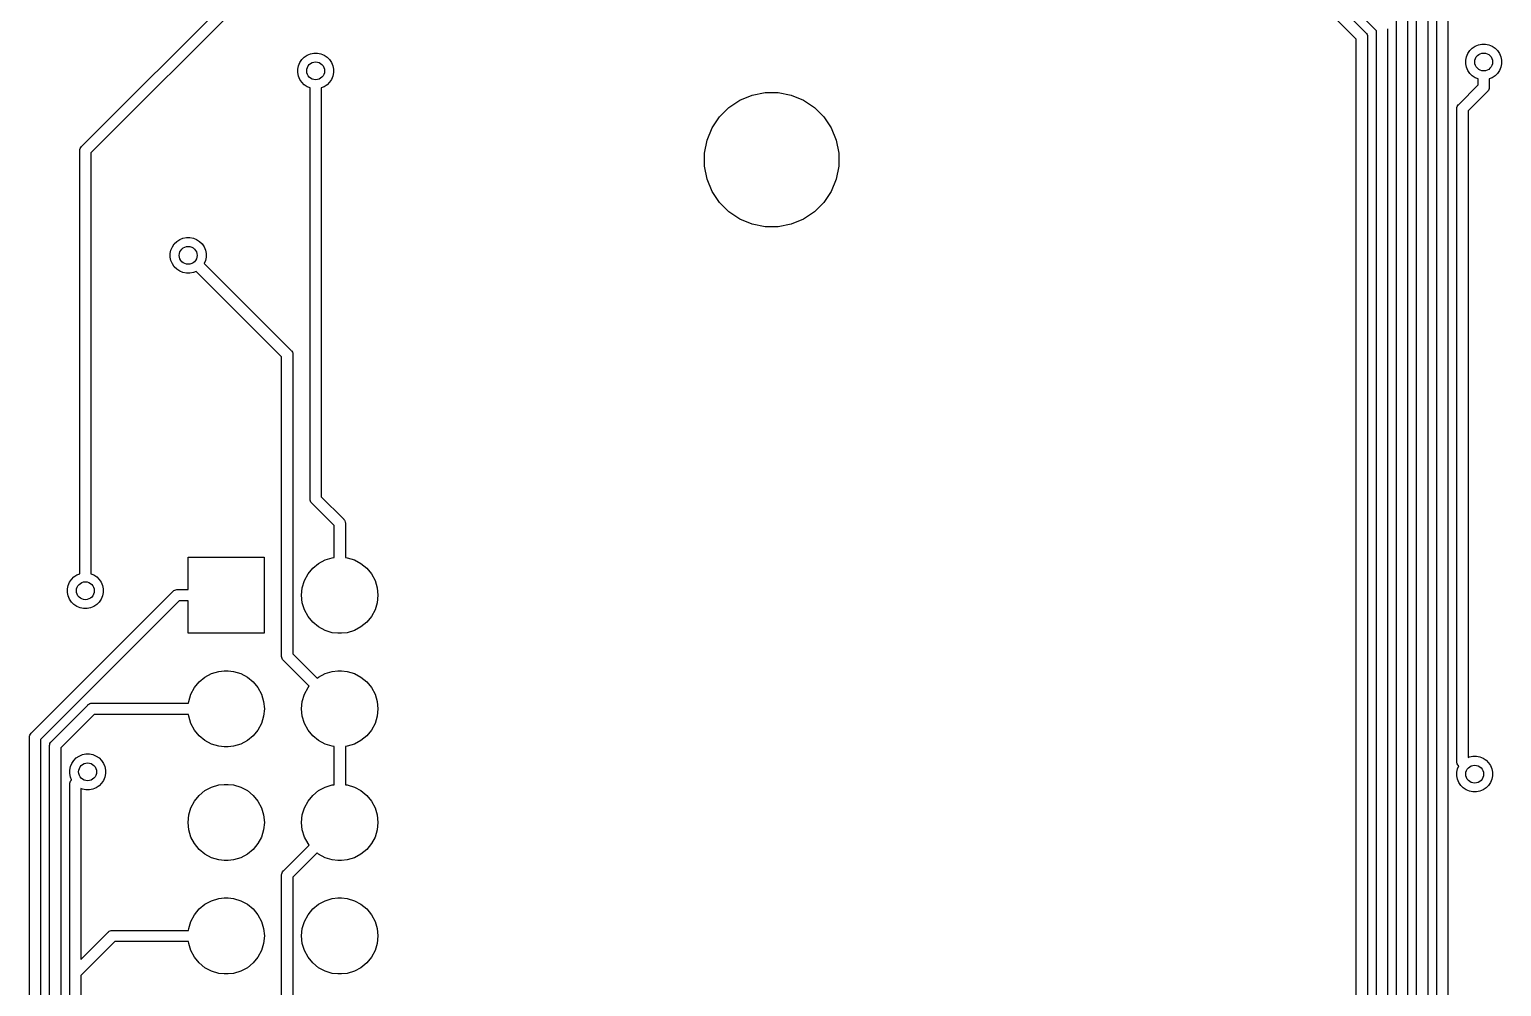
# Model space of a CAD drawing. Extents: x 3.67 to 7.92, y -5.42 to -1.8.
# Drawn here: x 5.138 to 6.434, y -3.904 to -3.061 of the extents above; entities that cross this region are included whole.
import ezdxf

# ---------------------------------------------------------------- set-up
doc = ezdxf.new("R2010")
doc.units = 0
doc.header["$MEASUREMENT"] = 0
doc.layers.add('BLACK', color=7, linetype='CONTINUOUS')

msp = doc.modelspace()

# ---------------------------------------------------------------- linework, layer by layer
at = {"layer": 'BLACK', "linetype": 'CONTINUOUS'}
for p, q in [((6.37697, -5.26354), (6.37697, -2.47451)), ((6.38681, -2.4791), (6.38681, -5.26174)), ((6.35925, -5.23615), (6.35925, -2.52678)), ((6.36909, -2.52498), (6.36909, -5.23795)), ((6.34153, -5.17805), (6.34153, -2.58687)), ((6.35138, -2.58507), (6.35138, -5.17985)), ((6.3061, -3.06942), (5.91401, -2.67733)), ((5.92224, -2.67164), (6.31433, -3.06373)), ((5.1837, -3.16399), (5.63386, -2.71383)), ((5.64209, -2.71952), (5.19193, -3.16968)), ((6.32382, -3.06208), (6.03212, -2.77038)), ((6.3061, -4.7357), (6.3061, -3.06942)), ((6.31433, -3.06373), (6.31452, -3.06388)), ((6.31452, -3.06388), (6.31513, -3.06463)), ((6.31513, -3.06463), (6.31559, -3.06548)), ((6.31559, -3.06548), (6.31587, -3.06641)), ((6.31587, -3.06641), (6.31594, -3.06714)), ((6.31594, -3.06714), (6.31594, -3.06714)), ((6.31594, -3.06714), (6.31597, -3.06738)), ((6.31597, -3.06738), (6.31594, -3.06762)), ((6.31594, -3.06762), (6.31594, -4.7375)), ((6.32382, -4.74304), (6.32382, -3.06208)), ((6.33366, -3.06028), (6.33366, -4.74484)), ((5.37972, -3.08521), (5.3823, -3.08349)), ((5.3823, -3.08349), (5.38517, -3.0823)), ((5.38517, -3.0823), (5.38821, -3.08169)), ((5.38821, -3.08169), (5.39131, -3.08169)), ((5.39131, -3.08169), (5.39436, -3.0823)), ((5.39436, -3.0823), (5.39722, -3.08349)), ((5.39722, -3.08349), (5.3998, -3.08521)), ((6.40256, -3.08802), (6.40316, -3.08497)), ((6.40316, -3.08497), (6.40435, -3.08211)), ((6.40435, -3.08211), (6.40607, -3.07953)), ((6.40607, -3.07953), (6.40827, -3.07733)), ((6.40827, -3.07733), (6.41085, -3.07561)), ((6.41085, -3.07561), (6.41371, -3.07442)), ((6.41371, -3.07442), (6.41676, -3.07382)), ((6.41676, -3.07382), (6.41986, -3.07382)), ((6.41986, -3.07382), (6.4229, -3.07442)), ((6.4229, -3.07442), (6.42577, -3.07561)), ((6.42577, -3.07561), (6.42835, -3.07733)), ((6.42835, -3.07733), (6.43054, -3.07953)), ((6.43054, -3.07953), (6.43226, -3.08211)), ((6.43226, -3.08211), (6.43345, -3.08497)), ((6.43345, -3.08497), (6.43406, -3.08802)), ((5.37402, -3.09589), (5.37462, -3.09285)), ((5.37402, -3.09899), (5.37402, -3.09589)), ((5.37462, -3.09285), (5.37581, -3.08998)), ((5.37581, -3.08998), (5.37753, -3.0874)), ((5.37753, -3.0874), (5.37972, -3.08521)), ((5.3998, -3.08521), (5.402, -3.0874)), ((5.402, -3.0874), (5.40372, -3.08998)), ((5.40372, -3.08998), (5.40491, -3.09285)), ((5.40491, -3.09285), (5.40551, -3.09589)), ((5.40551, -3.09589), (5.40551, -3.09899)), ((6.40256, -3.09112), (6.40256, -3.08802)), ((6.40316, -3.09416), (6.40256, -3.09112)), ((6.40435, -3.09703), (6.40316, -3.09416)), ((6.40607, -3.09961), (6.40435, -3.09703)), ((6.43226, -3.09703), (6.43054, -3.09961)), ((6.43345, -3.09416), (6.43226, -3.09703)), ((6.43406, -3.09112), (6.43345, -3.09416)), ((6.43406, -3.08802), (6.43406, -3.09112)), ((5.37462, -3.10203), (5.37402, -3.09899)), ((5.37581, -3.1049), (5.37462, -3.10203)), ((5.37753, -3.10748), (5.37581, -3.1049)), ((5.37972, -3.10967), (5.37753, -3.10748)), ((5.3823, -3.1114), (5.37972, -3.10967)), ((5.3998, -3.10967), (5.39722, -3.1114)), ((5.402, -3.10748), (5.3998, -3.10967)), ((5.40372, -3.1049), (5.402, -3.10748)), ((5.40491, -3.10203), (5.40372, -3.1049)), ((5.40551, -3.09899), (5.40491, -3.10203)), ((6.3963, -3.12689), (6.41339, -3.1098)), ((6.40827, -3.1018), (6.40607, -3.09961)), ((6.41085, -3.10352), (6.40827, -3.1018)), ((6.41339, -3.10457), (6.41085, -3.10352)), ((6.41339, -3.1098), (6.41339, -3.10457)), ((6.42577, -3.10352), (6.42323, -3.10457)), ((6.42323, -3.10457), (6.42323, -3.1116)), ((6.42835, -3.1018), (6.42577, -3.10352)), ((6.43054, -3.09961), (6.42835, -3.1018)), ((5.38484, -3.11245), (5.3823, -3.1114)), ((5.38484, -3.47408), (5.38484, -3.11245)), ((5.39722, -3.1114), (5.39469, -3.11245)), ((5.39469, -3.11245), (5.39469, -3.47229)), ((5.75369, -3.12972), (5.76337, -3.12326)), ((5.76337, -3.12326), (5.77411, -3.1188)), ((5.77411, -3.1188), (5.78552, -3.11654)), ((5.78552, -3.11654), (5.79716, -3.11654)), ((5.79716, -3.11654), (5.80856, -3.1188)), ((5.80856, -3.1188), (5.81931, -3.12326)), ((5.81931, -3.12326), (5.82898, -3.12972)), ((6.42162, -3.11549), (6.40453, -3.13258)), ((6.4218, -3.11533), (6.42162, -3.11549)), ((6.42196, -3.11515), (6.4218, -3.11533)), ((6.42242, -3.11459), (6.42196, -3.11515)), ((6.42288, -3.11373), (6.42242, -3.11459)), ((6.42316, -3.1128), (6.42288, -3.11373)), ((6.42323, -3.11208), (6.42316, -3.1128)), ((6.42323, -3.1116), (6.42325, -3.11184)), ((6.42325, -3.11184), (6.42323, -3.11208)), ((6.42323, -3.11208), (6.42323, -3.11208)), ((5.74547, -3.13795), (5.75369, -3.12972)), ((5.82898, -3.12972), (5.83721, -3.13795)), ((6.39466, -3.13054), (6.39469, -3.1303)), ((6.39469, -3.13078), (6.39466, -3.13054)), ((6.39469, -3.1303), (6.39476, -3.12957)), ((6.39469, -3.1303), (6.39469, -3.1303)), ((6.39469, -3.70547), (6.39469, -3.13078)), ((6.39476, -3.12957), (6.39504, -3.12865)), ((6.39504, -3.12865), (6.39549, -3.12779)), ((6.39549, -3.12779), (6.39611, -3.12704)), ((6.39611, -3.12704), (6.3963, -3.12689)), ((6.40453, -3.13258), (6.40453, -3.70194)), ((5.73455, -3.15836), (5.739, -3.14762)), ((5.739, -3.14762), (5.74547, -3.13795)), ((5.83721, -3.13795), (5.84367, -3.14762)), ((5.84367, -3.14762), (5.84812, -3.15836)), ((5.73228, -3.16977), (5.73455, -3.15836)), ((5.84812, -3.15836), (5.85039, -3.16977)), ((5.18206, -3.16764), (5.18209, -3.1674)), ((5.18209, -3.16788), (5.18206, -3.16764)), ((5.18209, -3.1674), (5.18216, -3.16667)), ((5.18209, -3.1674), (5.18209, -3.1674)), ((5.18209, -3.54011), (5.18209, -3.16788)), ((5.18216, -3.16667), (5.18244, -3.16575)), ((5.18244, -3.16575), (5.1829, -3.16489)), ((5.1829, -3.16489), (5.18351, -3.16414)), ((5.18351, -3.16414), (5.1837, -3.16399)), ((5.19193, -3.16968), (5.19193, -3.54011)), ((5.73228, -3.18141), (5.73228, -3.16977)), ((5.85039, -3.16977), (5.85039, -3.18141)), ((5.73455, -3.19282), (5.73228, -3.18141)), ((5.85039, -3.18141), (5.84812, -3.19282)), ((5.739, -3.20356), (5.73455, -3.19282)), ((5.84812, -3.19282), (5.84367, -3.20356)), ((5.74547, -3.21324), (5.739, -3.20356)), ((5.75369, -3.22146), (5.74547, -3.21324)), ((5.83721, -3.21324), (5.82898, -3.22146)), ((5.84367, -3.20356), (5.83721, -3.21324)), ((5.76337, -3.22792), (5.75369, -3.22146)), ((5.82898, -3.22146), (5.81931, -3.22792)), ((5.77411, -3.23238), (5.76337, -3.22792)), ((5.78552, -3.23465), (5.77411, -3.23238)), ((5.79716, -3.23465), (5.78552, -3.23465)), ((5.80856, -3.23238), (5.79716, -3.23465)), ((5.81931, -3.22792), (5.80856, -3.23238)), ((5.26242, -3.25525), (5.2636, -3.25238)), ((5.2636, -3.25238), (5.26533, -3.2498)), ((5.26533, -3.2498), (5.26752, -3.24761)), ((5.26752, -3.24761), (5.2701, -3.24589)), ((5.2701, -3.24589), (5.27297, -3.2447)), ((5.27297, -3.2447), (5.27601, -3.24409)), ((5.27601, -3.24409), (5.27911, -3.24409)), ((5.27911, -3.24409), (5.28215, -3.2447)), ((5.28215, -3.2447), (5.28502, -3.24589)), ((5.28502, -3.24589), (5.2876, -3.24761)), ((5.2876, -3.24761), (5.28979, -3.2498)), ((5.28979, -3.2498), (5.29151, -3.25238)), ((5.29151, -3.25238), (5.2927, -3.25525)), ((5.26181, -3.25829), (5.26242, -3.25525)), ((5.26181, -3.26139), (5.26181, -3.25829)), ((5.26242, -3.26444), (5.26181, -3.26139)), ((5.2636, -3.2673), (5.26242, -3.26444)), ((5.2927, -3.26444), (5.29165, -3.26697)), ((5.2927, -3.25525), (5.29331, -3.25829)), ((5.29331, -3.26139), (5.2927, -3.26444)), ((5.29331, -3.25829), (5.29331, -3.26139)), ((5.26533, -3.26988), (5.2636, -3.2673)), ((5.26752, -3.27207), (5.26533, -3.26988)), ((5.2701, -3.2738), (5.26752, -3.27207)), ((5.27297, -3.27499), (5.2701, -3.2738)), ((5.27601, -3.27559), (5.27297, -3.27499)), ((5.27911, -3.27559), (5.27601, -3.27559)), ((5.28215, -3.27499), (5.27911, -3.27559)), ((5.28469, -3.27393), (5.28215, -3.27499)), ((5.35984, -3.34909), (5.28469, -3.27393)), ((5.29165, -3.26697), (5.36807, -3.3434)), ((5.36807, -3.3434), (5.36826, -3.34355)), ((5.36826, -3.34355), (5.36841, -3.34374)), ((5.36841, -3.34374), (5.36841, -3.34374)), ((5.36841, -3.34374), (5.36888, -3.3443)), ((5.36888, -3.3443), (5.36933, -3.34515)), ((5.35984, -3.61255), (5.35984, -3.34909)), ((5.36933, -3.34515), (5.36961, -3.34608)), ((5.36961, -3.34608), (5.36968, -3.34681)), ((5.36968, -3.34681), (5.36968, -3.34681)), ((5.36968, -3.34681), (5.36971, -3.34705)), ((5.36971, -3.34705), (5.36968, -3.34729)), ((5.36968, -3.34729), (5.36968, -3.61076)), ((5.39469, -3.47229), (5.41433, -3.49193)), ((5.38482, -3.47432), (5.38484, -3.47408)), ((5.38484, -3.47456), (5.38482, -3.47432)), ((5.38484, -3.47457), (5.38484, -3.47456)), ((5.38491, -3.47529), (5.38484, -3.47457)), ((5.3852, -3.47622), (5.38491, -3.47529)), ((5.38565, -3.47707), (5.3852, -3.47622)), ((5.38627, -3.47782), (5.38565, -3.47707)), ((5.38645, -3.47797), (5.38627, -3.47782)), ((5.4061, -3.49762), (5.38645, -3.47797)), ((5.4061, -3.52591), (5.4061, -3.49762)), ((5.41433, -3.49193), (5.41452, -3.49209)), ((5.41452, -3.49209), (5.41467, -3.49227)), ((5.41467, -3.49227), (5.41467, -3.49227)), ((5.41467, -3.49227), (5.415, -3.49267)), ((5.415, -3.49267), (5.41514, -3.49284)), ((5.41514, -3.49284), (5.41559, -3.49369)), ((5.41559, -3.49369), (5.41587, -3.49462)), ((5.41587, -3.49462), (5.41594, -3.49534)), ((5.41594, -3.49534), (5.41594, -3.49534)), ((5.41594, -3.49534), (5.41597, -3.49558)), ((5.41597, -3.49558), (5.41594, -3.49582)), ((5.41594, -3.49582), (5.41594, -3.52591)), ((5.27756, -3.55413), (5.27756, -3.52559)), ((5.27756, -3.52559), (5.34449, -3.52559)), ((5.34449, -3.52559), (5.34449, -3.59252)), ((5.38306, -3.54037), (5.38725, -3.53528)), ((5.38725, -3.53528), (5.39234, -3.5311)), ((5.39234, -3.5311), (5.39816, -3.52799)), ((5.39816, -3.52799), (5.40446, -3.52607)), ((5.40446, -3.52607), (5.4061, -3.52591)), ((5.41594, -3.52591), (5.41758, -3.52607)), ((5.41758, -3.52607), (5.42389, -3.52799)), ((5.42389, -3.52799), (5.42971, -3.5311)), ((5.42971, -3.5311), (5.4348, -3.53528)), ((5.4348, -3.53528), (5.43898, -3.54037)), ((5.17126, -3.55357), (5.17187, -3.55052)), ((5.17187, -3.55052), (5.17305, -3.54766)), ((5.17305, -3.54766), (5.17478, -3.54508)), ((5.17478, -3.54508), (5.17697, -3.54289)), ((5.17697, -3.54289), (5.17955, -3.54116)), ((5.17955, -3.54116), (5.18209, -3.54011)), ((5.19193, -3.54011), (5.19447, -3.54116)), ((5.19447, -3.54116), (5.19705, -3.54289)), ((5.19705, -3.54289), (5.19924, -3.54508)), ((5.19924, -3.54508), (5.20096, -3.54766)), ((5.20096, -3.54766), (5.20215, -3.55052)), ((5.20215, -3.55052), (5.20276, -3.55357)), ((5.37804, -3.55249), (5.37996, -3.54619)), ((5.37996, -3.54619), (5.38306, -3.54037)), ((5.43898, -3.54037), (5.44209, -3.54619)), ((5.44209, -3.54619), (5.444, -3.55249)), ((5.13941, -3.6804), (5.26407, -3.55575)), ((5.26975, -3.56398), (5.14764, -3.68609)), ((5.17126, -3.55667), (5.17126, -3.55357)), ((5.17187, -3.55971), (5.17126, -3.55667)), ((5.17305, -3.56258), (5.17187, -3.55971)), ((5.17478, -3.56516), (5.17305, -3.56258)), ((5.20096, -3.56258), (5.19924, -3.56516)), ((5.20215, -3.55971), (5.20096, -3.56258)), ((5.20276, -3.55667), (5.20215, -3.55971)), ((5.20276, -3.55357), (5.20276, -3.55667)), ((5.26407, -3.55575), (5.26422, -3.55556)), ((5.26422, -3.55556), (5.2647, -3.55517)), ((5.2647, -3.55517), (5.26497, -3.55494)), ((5.26497, -3.55494), (5.26582, -3.55449)), ((5.26582, -3.55449), (5.26675, -3.55421)), ((5.26675, -3.55421), (5.26748, -3.55413)), ((5.26748, -3.55413), (5.26772, -3.55411)), ((5.26748, -3.55413), (5.26748, -3.55413)), ((5.26772, -3.55411), (5.26796, -3.55413)), ((5.26796, -3.55413), (5.27756, -3.55413)), ((5.27756, -3.56398), (5.26975, -3.56398)), ((5.27756, -3.59252), (5.27756, -3.56398)), ((5.3774, -3.55906), (5.37804, -3.55249)), ((5.37804, -3.56562), (5.3774, -3.55906)), ((5.444, -3.55249), (5.44465, -3.55906)), ((5.44465, -3.55906), (5.444, -3.56562)), ((5.17697, -3.56735), (5.17478, -3.56516)), ((5.17955, -3.56907), (5.17697, -3.56735)), ((5.18241, -3.57026), (5.17955, -3.56907)), ((5.18546, -3.57087), (5.18241, -3.57026)), ((5.18856, -3.57087), (5.18546, -3.57087)), ((5.1916, -3.57026), (5.18856, -3.57087)), ((5.19447, -3.56907), (5.1916, -3.57026)), ((5.19705, -3.56735), (5.19447, -3.56907)), ((5.19924, -3.56516), (5.19705, -3.56735)), ((5.37996, -3.57192), (5.37804, -3.56562)), ((5.38306, -3.57774), (5.37996, -3.57192)), ((5.38725, -3.58283), (5.38306, -3.57774)), ((5.43898, -3.57774), (5.4348, -3.58283)), ((5.44209, -3.57192), (5.43898, -3.57774)), ((5.444, -3.56562), (5.44209, -3.57192)), ((5.39234, -3.58701), (5.38725, -3.58283)), ((5.39816, -3.59012), (5.39234, -3.58701)), ((5.40446, -3.59204), (5.39816, -3.59012)), ((5.42389, -3.59012), (5.41758, -3.59204)), ((5.42971, -3.58701), (5.42389, -3.59012)), ((5.4348, -3.58283), (5.42971, -3.58701)), ((5.34449, -3.59252), (5.27756, -3.59252)), ((5.40938, -3.59252), (5.40446, -3.59204)), ((5.41267, -3.59252), (5.40938, -3.59252)), ((5.41758, -3.59204), (5.41267, -3.59252)), ((5.35982, -3.6128), (5.35984, -3.61255)), ((5.35984, -3.61304), (5.35982, -3.6128)), ((5.35991, -3.61376), (5.35984, -3.61304)), ((5.35984, -3.61304), (5.35984, -3.61304)), ((5.3602, -3.61469), (5.35991, -3.61376)), ((5.36065, -3.61554), (5.3602, -3.61469)), ((5.36127, -3.61629), (5.36065, -3.61554)), ((5.36145, -3.61645), (5.36127, -3.61629)), ((5.38411, -3.6391), (5.36145, -3.61645)), ((5.36968, -3.61076), (5.39107, -3.63214)), ((5.29234, -3.6311), (5.29816, -3.62799)), ((5.29816, -3.62799), (5.30446, -3.62607)), ((5.30446, -3.62607), (5.30938, -3.62559)), ((5.30938, -3.62559), (5.31267, -3.62559)), ((5.31267, -3.62559), (5.31758, -3.62607)), ((5.31758, -3.62607), (5.32389, -3.62799)), ((5.32389, -3.62799), (5.32971, -3.6311)), ((5.39234, -3.6311), (5.39816, -3.62799)), ((5.39816, -3.62799), (5.40446, -3.62607)), ((5.40446, -3.62607), (5.40938, -3.62559)), ((5.40938, -3.62559), (5.41267, -3.62559)), ((5.41267, -3.62559), (5.41758, -3.62607)), ((5.41758, -3.62607), (5.42389, -3.62799)), ((5.42389, -3.62799), (5.42971, -3.6311)), ((5.27996, -3.64619), (5.28306, -3.64037)), ((5.28306, -3.64037), (5.28725, -3.63528)), ((5.28725, -3.63528), (5.29234, -3.6311)), ((5.32971, -3.6311), (5.3348, -3.63528)), ((5.3348, -3.63528), (5.33898, -3.64037)), ((5.33898, -3.64037), (5.34209, -3.64619)), ((5.37996, -3.64619), (5.38306, -3.64037)), ((5.38306, -3.64037), (5.38411, -3.6391)), ((5.39107, -3.63214), (5.39234, -3.6311)), ((5.42971, -3.6311), (5.4348, -3.63528)), ((5.4348, -3.63528), (5.43898, -3.64037)), ((5.43898, -3.64037), (5.44209, -3.64619)), ((5.18928, -3.65556), (5.18946, -3.6554)), ((5.18946, -3.6554), (5.19002, -3.65494)), ((5.19002, -3.65494), (5.19088, -3.65449)), ((5.19088, -3.65449), (5.19181, -3.65421)), ((5.19181, -3.65421), (5.19253, -3.65413)), ((5.19253, -3.65413), (5.19277, -3.65411)), ((5.19253, -3.65413), (5.19253, -3.65413)), ((5.19277, -3.65411), (5.19301, -3.65413)), ((5.19301, -3.65413), (5.27788, -3.65413)), ((5.27788, -3.65413), (5.27804, -3.65249)), ((5.27804, -3.65249), (5.27996, -3.64619)), ((5.34209, -3.64619), (5.344, -3.65249)), ((5.344, -3.65249), (5.34465, -3.65906)), ((5.3774, -3.65906), (5.37804, -3.65249)), ((5.37804, -3.65249), (5.37996, -3.64619)), ((5.44209, -3.64619), (5.444, -3.65249)), ((5.444, -3.65249), (5.44465, -3.65906)), ((5.15712, -3.68774), (5.18912, -3.65575)), ((5.19481, -3.66398), (5.16535, -3.69343)), ((5.18912, -3.65575), (5.18928, -3.65556)), ((5.27788, -3.66398), (5.19481, -3.66398)), ((5.27804, -3.66562), (5.27788, -3.66398)), ((5.27996, -3.67192), (5.27804, -3.66562)), ((5.344, -3.66562), (5.34209, -3.67192)), ((5.34465, -3.65906), (5.344, -3.66562)), ((5.37804, -3.66562), (5.3774, -3.65906)), ((5.37996, -3.67192), (5.37804, -3.66562)), ((5.444, -3.66562), (5.44209, -3.67192)), ((5.44465, -3.65906), (5.444, -3.66562)), ((5.13815, -3.68216), (5.1386, -3.68131)), ((5.1386, -3.68131), (5.13922, -3.68056)), ((5.13922, -3.68056), (5.13941, -3.6804)), ((5.28306, -3.67774), (5.27996, -3.67192)), ((5.28725, -3.68283), (5.28306, -3.67774)), ((5.33898, -3.67774), (5.3348, -3.68283)), ((5.34209, -3.67192), (5.33898, -3.67774)), ((5.38306, -3.67774), (5.37996, -3.67192)), ((5.38725, -3.68283), (5.38306, -3.67774)), ((5.43898, -3.67774), (5.4348, -3.68283)), ((5.44209, -3.67192), (5.43898, -3.67774)), ((5.13777, -3.68406), (5.1378, -3.68381)), ((5.1378, -3.6843), (5.13777, -3.68406)), ((5.1378, -3.68381), (5.13787, -3.68309)), ((5.1378, -3.68381), (5.1378, -3.68381)), ((5.1378, -5.18578), (5.1378, -3.6843)), ((5.13787, -3.68309), (5.13815, -3.68216)), ((5.14764, -3.68609), (5.14764, -5.18578)), ((5.15549, -3.69139), (5.15558, -3.69043)), ((5.15551, -3.69164), (5.15549, -3.69139)), ((5.15551, -5.13903), (5.15551, -3.69164)), ((5.15558, -3.69043), (5.15586, -3.6895)), ((5.15586, -3.6895), (5.15632, -3.68865)), ((5.15632, -3.68865), (5.15678, -3.68808)), ((5.15678, -3.68808), (5.15694, -3.6879)), ((5.15678, -3.68808), (5.15678, -3.68808)), ((5.15694, -3.6879), (5.15712, -3.68774)), ((5.16535, -3.69343), (5.16535, -5.13723)), ((5.29234, -3.68701), (5.28725, -3.68283)), ((5.29816, -3.69012), (5.29234, -3.68701)), ((5.30446, -3.69204), (5.29816, -3.69012)), ((5.30938, -3.69252), (5.30446, -3.69204)), ((5.31267, -3.69252), (5.30938, -3.69252)), ((5.31758, -3.69204), (5.31267, -3.69252)), ((5.32389, -3.69012), (5.31758, -3.69204)), ((5.32971, -3.68701), (5.32389, -3.69012)), ((5.3348, -3.68283), (5.32971, -3.68701)), ((5.39234, -3.68701), (5.38725, -3.68283)), ((5.39816, -3.69012), (5.39234, -3.68701)), ((5.40446, -3.69204), (5.39816, -3.69012)), ((5.4061, -3.6922), (5.40446, -3.69204)), ((5.4061, -3.70614), (5.4061, -3.6922)), ((5.41758, -3.69204), (5.41594, -3.6922)), ((5.41594, -3.6922), (5.41594, -3.72591)), ((5.42389, -3.69012), (5.41758, -3.69204)), ((5.42971, -3.68701), (5.42389, -3.69012)), ((5.4348, -3.68283), (5.42971, -3.68701)), ((5.17383, -3.70997), (5.17502, -3.70711)), ((5.17502, -3.70711), (5.17674, -3.70453)), ((5.17674, -3.70453), (5.17894, -3.70233)), ((5.17894, -3.70233), (5.18152, -3.70061)), ((5.18152, -3.70061), (5.18438, -3.69942)), ((5.18438, -3.69942), (5.18743, -3.69882)), ((5.18743, -3.69882), (5.19053, -3.69882)), ((5.19053, -3.69882), (5.19357, -3.69942)), ((5.19357, -3.69942), (5.19644, -3.70061)), ((5.19644, -3.70061), (5.19902, -3.70233)), ((5.19902, -3.70233), (5.20121, -3.70453)), ((5.20121, -3.70453), (5.20293, -3.70711)), ((5.20293, -3.70711), (5.20412, -3.70997)), ((5.4061, -3.72591), (5.4061, -3.70614)), ((5.4061, -3.70614), (5.4061, -3.70614)), ((6.39466, -3.70571), (6.39469, -3.70547)), ((6.39476, -3.70667), (6.39466, -3.70571)), ((6.39504, -3.7076), (6.39476, -3.70667)), ((6.40453, -3.70194), (6.40584, -3.70139)), ((6.40584, -3.70139), (6.40888, -3.70079)), ((6.40888, -3.70079), (6.41198, -3.70079)), ((6.41198, -3.70079), (6.41503, -3.70139)), ((6.41503, -3.70139), (6.41789, -3.70258)), ((6.41789, -3.70258), (6.42047, -3.7043)), ((6.42047, -3.7043), (6.42267, -3.7065)), ((6.42267, -3.7065), (6.42439, -3.70908)), ((5.17323, -3.71302), (5.17383, -3.70997)), ((5.17323, -3.71612), (5.17323, -3.71302)), ((5.17383, -3.71916), (5.17323, -3.71612)), ((5.17489, -3.7217), (5.17383, -3.71916)), ((5.20412, -3.71916), (5.20293, -3.72203)), ((5.20412, -3.70997), (5.20472, -3.71302)), ((5.20472, -3.71612), (5.20412, -3.71916)), ((5.20472, -3.71302), (5.20472, -3.71612)), ((6.39468, -3.71498), (6.39529, -3.71194)), ((6.39468, -3.71809), (6.39468, -3.71498)), ((6.39529, -3.72113), (6.39468, -3.71809)), ((6.39549, -3.70846), (6.39504, -3.7076)), ((6.39529, -3.71194), (6.39634, -3.7094)), ((6.39566, -3.70866), (6.39549, -3.70846)), ((6.39611, -3.70921), (6.39566, -3.70866)), ((6.3963, -3.70936), (6.39611, -3.70921)), ((6.39634, -3.7094), (6.3963, -3.70936)), ((6.42439, -3.70908), (6.42558, -3.71194)), ((6.42558, -3.71194), (6.42618, -3.71498)), ((6.42618, -3.71809), (6.42558, -3.72113)), ((6.42618, -3.71498), (6.42618, -3.71809)), ((5.17321, -3.72539), (5.1733, -3.72443)), ((5.17323, -3.72563), (5.17321, -3.72539)), ((5.17323, -3.89149), (5.17323, -3.72563)), ((5.1733, -3.72443), (5.17358, -3.7235)), ((5.17358, -3.7235), (5.17404, -3.72265)), ((5.17404, -3.72265), (5.1745, -3.72208)), ((5.1745, -3.72208), (5.17465, -3.7219)), ((5.1745, -3.72208), (5.1745, -3.72208)), ((5.17465, -3.7219), (5.17484, -3.72174)), ((5.17484, -3.72174), (5.17489, -3.7217)), ((5.18438, -3.72971), (5.18307, -3.72917)), ((5.18307, -3.72917), (5.18307, -3.87985)), ((5.18743, -3.73031), (5.18438, -3.72971)), ((5.19053, -3.73031), (5.18743, -3.73031)), ((5.19357, -3.72971), (5.19053, -3.73031)), ((5.19644, -3.72852), (5.19357, -3.72971)), ((5.19902, -3.7268), (5.19644, -3.72852)), ((5.20121, -3.72461), (5.19902, -3.7268)), ((5.20293, -3.72203), (5.20121, -3.72461)), ((5.28725, -3.73528), (5.29234, -3.7311)), ((5.29234, -3.7311), (5.29816, -3.72799)), ((5.29816, -3.72799), (5.30446, -3.72607)), ((5.30446, -3.72607), (5.30938, -3.72559)), ((5.30938, -3.72559), (5.31267, -3.72559)), ((5.31267, -3.72559), (5.31758, -3.72607)), ((5.31758, -3.72607), (5.32389, -3.72799)), ((5.32389, -3.72799), (5.32971, -3.7311)), ((5.32971, -3.7311), (5.3348, -3.73528)), ((5.38725, -3.73528), (5.39234, -3.7311)), ((5.39234, -3.7311), (5.39816, -3.72799)), ((5.39816, -3.72799), (5.40446, -3.72607)), ((5.40446, -3.72607), (5.4061, -3.72591)), ((5.41594, -3.72591), (5.41758, -3.72607)), ((5.41758, -3.72607), (5.42389, -3.72799)), ((5.42389, -3.72799), (5.42971, -3.7311)), ((5.42971, -3.7311), (5.4348, -3.73528)), ((6.39648, -3.72399), (6.39529, -3.72113)), ((6.3982, -3.72657), (6.39648, -3.72399)), ((6.40039, -3.72877), (6.3982, -3.72657)), ((6.40297, -3.73049), (6.40039, -3.72877)), ((6.40584, -3.73168), (6.40297, -3.73049)), ((6.40888, -3.73228), (6.40584, -3.73168)), ((6.41198, -3.73228), (6.40888, -3.73228)), ((6.41503, -3.73168), (6.41198, -3.73228)), ((6.41789, -3.73049), (6.41503, -3.73168)), ((6.42047, -3.72877), (6.41789, -3.73049)), ((6.42267, -3.72657), (6.42047, -3.72877)), ((6.42439, -3.72399), (6.42267, -3.72657)), ((6.42558, -3.72113), (6.42439, -3.72399)), ((5.27804, -3.75249), (5.27996, -3.74619)), ((5.27996, -3.74619), (5.28306, -3.74037)), ((5.28306, -3.74037), (5.28725, -3.73528)), ((5.3348, -3.73528), (5.33898, -3.74037)), ((5.33898, -3.74037), (5.34209, -3.74619)), ((5.34209, -3.74619), (5.344, -3.75249)), ((5.37804, -3.75249), (5.37996, -3.74619)), ((5.37996, -3.74619), (5.38306, -3.74037)), ((5.38306, -3.74037), (5.38725, -3.73528)), ((5.4348, -3.73528), (5.43898, -3.74037)), ((5.43898, -3.74037), (5.44209, -3.74619)), ((5.44209, -3.74619), (5.444, -3.75249)), ((5.2774, -3.75906), (5.27804, -3.75249)), ((5.27804, -3.76562), (5.2774, -3.75906)), ((5.344, -3.75249), (5.34465, -3.75906)), ((5.34465, -3.75906), (5.344, -3.76562)), ((5.3774, -3.75906), (5.37804, -3.75249)), ((5.37804, -3.76562), (5.3774, -3.75906)), ((5.444, -3.75249), (5.44465, -3.75906)), ((5.44465, -3.75906), (5.444, -3.76562)), ((5.27996, -3.77192), (5.27804, -3.76562)), ((5.28306, -3.77774), (5.27996, -3.77192)), ((5.34209, -3.77192), (5.33898, -3.77774)), ((5.344, -3.76562), (5.34209, -3.77192)), ((5.37996, -3.77192), (5.37804, -3.76562)), ((5.38306, -3.77774), (5.37996, -3.77192)), ((5.44209, -3.77192), (5.43898, -3.77774)), ((5.444, -3.76562), (5.44209, -3.77192)), ((5.28725, -3.78283), (5.28306, -3.77774)), ((5.29234, -3.78701), (5.28725, -3.78283)), ((5.3348, -3.78283), (5.32971, -3.78701)), ((5.33898, -3.77774), (5.3348, -3.78283)), ((5.36145, -3.80166), (5.38411, -3.77901)), ((5.38411, -3.77901), (5.38306, -3.77774)), ((5.4348, -3.78283), (5.42971, -3.78701)), ((5.43898, -3.77774), (5.4348, -3.78283)), ((5.29816, -3.79012), (5.29234, -3.78701)), ((5.30446, -3.79204), (5.29816, -3.79012)), ((5.30938, -3.79252), (5.30446, -3.79204)), ((5.31267, -3.79252), (5.30938, -3.79252)), ((5.31758, -3.79204), (5.31267, -3.79252)), ((5.32389, -3.79012), (5.31758, -3.79204)), ((5.32971, -3.78701), (5.32389, -3.79012)), ((5.39107, -3.78597), (5.36968, -3.80735)), ((5.39234, -3.78701), (5.39107, -3.78597)), ((5.39816, -3.79012), (5.39234, -3.78701)), ((5.40446, -3.79204), (5.39816, -3.79012)), ((5.40938, -3.79252), (5.40446, -3.79204)), ((5.41267, -3.79252), (5.40938, -3.79252)), ((5.41758, -3.79204), (5.41267, -3.79252)), ((5.42389, -3.79012), (5.41758, -3.79204)), ((5.42971, -3.78701), (5.42389, -3.79012)), ((5.35982, -3.80531), (5.35984, -3.80507)), ((5.35984, -3.80556), (5.35982, -3.80531)), ((5.35984, -3.80507), (5.35991, -3.80435)), ((5.35984, -3.80507), (5.35984, -3.80507)), ((5.35984, -4.46295), (5.35984, -3.80556)), ((5.35991, -3.80435), (5.3602, -3.80342)), ((5.3602, -3.80342), (5.36065, -3.80257)), ((5.36065, -3.80257), (5.36127, -3.80182)), ((5.36127, -3.80182), (5.36145, -3.80166)), ((5.36968, -3.80735), (5.36968, -4.46115)), ((5.28306, -3.84037), (5.28725, -3.83528)), ((5.28725, -3.83528), (5.29234, -3.8311)), ((5.29234, -3.8311), (5.29816, -3.82799)), ((5.29816, -3.82799), (5.30446, -3.82607)), ((5.30446, -3.82607), (5.30938, -3.82559)), ((5.30938, -3.82559), (5.31267, -3.82559)), ((5.31267, -3.82559), (5.31758, -3.82607)), ((5.31758, -3.82607), (5.32389, -3.82799)), ((5.32389, -3.82799), (5.32971, -3.8311)), ((5.32971, -3.8311), (5.3348, -3.83528)), ((5.3348, -3.83528), (5.33898, -3.84037)), ((5.38306, -3.84037), (5.38725, -3.83528)), ((5.38725, -3.83528), (5.39234, -3.8311)), ((5.39234, -3.8311), (5.39816, -3.82799)), ((5.39816, -3.82799), (5.40446, -3.82607)), ((5.40446, -3.82607), (5.40938, -3.82559)), ((5.40938, -3.82559), (5.41267, -3.82559)), ((5.41267, -3.82559), (5.41758, -3.82607)), ((5.41758, -3.82607), (5.42389, -3.82799)), ((5.42389, -3.82799), (5.42971, -3.8311)), ((5.42971, -3.8311), (5.4348, -3.83528)), ((5.4348, -3.83528), (5.43898, -3.84037)), ((5.27804, -3.85249), (5.27996, -3.84619)), ((5.27996, -3.84619), (5.28306, -3.84037)), ((5.33898, -3.84037), (5.34209, -3.84619)), ((5.34209, -3.84619), (5.344, -3.85249)), ((5.37804, -3.85249), (5.37996, -3.84619)), ((5.37996, -3.84619), (5.38306, -3.84037)), ((5.43898, -3.84037), (5.44209, -3.84619)), ((5.44209, -3.84619), (5.444, -3.85249)), ((5.18307, -3.87985), (5.20718, -3.85575)), ((5.20718, -3.85575), (5.20733, -3.85556)), ((5.20733, -3.85556), (5.20752, -3.8554)), ((5.20752, -3.8554), (5.20808, -3.85494)), ((5.20808, -3.85494), (5.20893, -3.85449)), ((5.20893, -3.85449), (5.20986, -3.85421)), ((5.20986, -3.85421), (5.21059, -3.85413)), ((5.21059, -3.85413), (5.21083, -3.85411)), ((5.21059, -3.85413), (5.21059, -3.85413)), ((5.21083, -3.85411), (5.21107, -3.85413)), ((5.21107, -3.85413), (5.27788, -3.85413)), ((5.27788, -3.85413), (5.27804, -3.85249)), ((5.344, -3.85249), (5.34465, -3.85906)), ((5.34465, -3.85906), (5.344, -3.86562)), ((5.3774, -3.85906), (5.37804, -3.85249)), ((5.37804, -3.86562), (5.3774, -3.85906)), ((5.444, -3.85249), (5.44465, -3.85906)), ((5.44465, -3.85906), (5.444, -3.86562)), ((5.21287, -3.86398), (5.18307, -3.89377)), ((5.27788, -3.86398), (5.21287, -3.86398)), ((5.27804, -3.86562), (5.27788, -3.86398)), ((5.27996, -3.87192), (5.27804, -3.86562)), ((5.28306, -3.87774), (5.27996, -3.87192)), ((5.34209, -3.87192), (5.33898, -3.87774)), ((5.344, -3.86562), (5.34209, -3.87192)), ((5.37996, -3.87192), (5.37804, -3.86562)), ((5.38306, -3.87774), (5.37996, -3.87192)), ((5.44209, -3.87192), (5.43898, -3.87774)), ((5.444, -3.86562), (5.44209, -3.87192)), ((5.28725, -3.88283), (5.28306, -3.87774)), ((5.29234, -3.88701), (5.28725, -3.88283)), ((5.29816, -3.89012), (5.29234, -3.88701)), ((5.32971, -3.88701), (5.32389, -3.89012)), ((5.3348, -3.88283), (5.32971, -3.88701)), ((5.33898, -3.87774), (5.3348, -3.88283)), ((5.38725, -3.88283), (5.38306, -3.87774)), ((5.39234, -3.88701), (5.38725, -3.88283)), ((5.39816, -3.89012), (5.39234, -3.88701)), ((5.42971, -3.88701), (5.42389, -3.89012)), ((5.4348, -3.88283), (5.42971, -3.88701)), ((5.43898, -3.87774), (5.4348, -3.88283)), ((5.17321, -3.89173), (5.17323, -3.89149)), ((5.17323, -3.89197), (5.17321, -3.89173)), ((5.17323, -3.89149), (5.17323, -3.89149)), ((5.17323, -5.11536), (5.17323, -3.89197)), ((5.18307, -3.89377), (5.18307, -5.11182)), ((5.30446, -3.89204), (5.29816, -3.89012)), ((5.30938, -3.89252), (5.30446, -3.89204)), ((5.31267, -3.89252), (5.30938, -3.89252)), ((5.31758, -3.89204), (5.31267, -3.89252)), ((5.32389, -3.89012), (5.31758, -3.89204)), ((5.40446, -3.89204), (5.39816, -3.89012)), ((5.40938, -3.89252), (5.40446, -3.89204)), ((5.41267, -3.89252), (5.40938, -3.89252)), ((5.41758, -3.89204), (5.41267, -3.89252)), ((5.42389, -3.89012), (5.41758, -3.89204))]:
    msp.add_line(p, q, dxfattribs=at)
at = {"layer": 'BLACK'}
for centre in [(6.41831, -3.08957), (5.38976, -3.09744), (5.27756, -3.25984), (5.18701, -3.55512), (5.18898, -3.71457), (6.41043, -3.71654)]:
    msp.add_circle(centre, 0.00787, dxfattribs=at)

doc.saveas('drawing.dxf')
